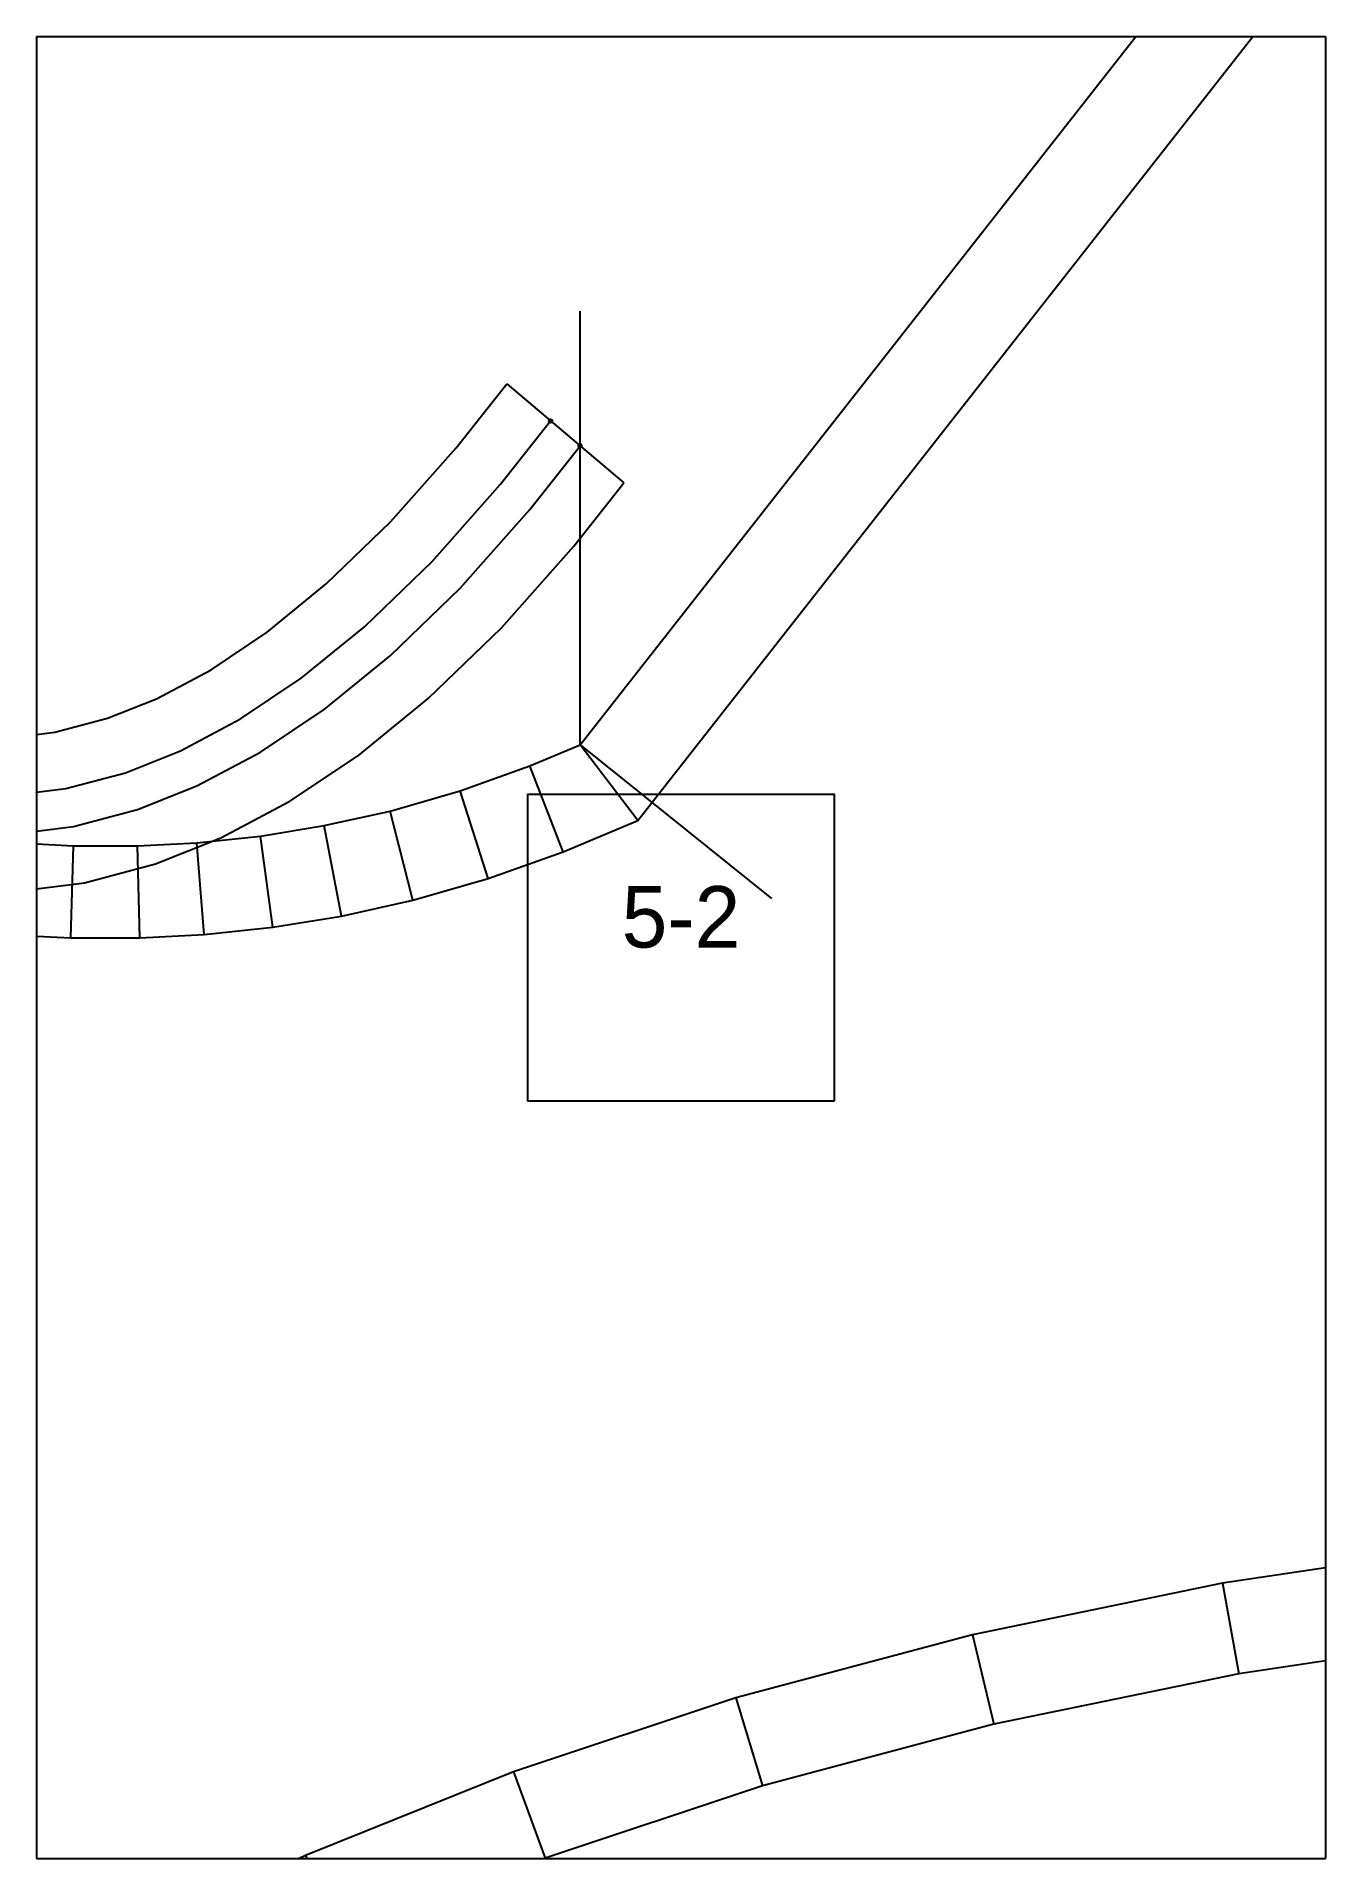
# Paper-space layout 'Plan 5-2' of a CAD drawing. Header units: metres, sheet in millimetres. Extents: x 0 to 210, y 0 to 297.
# The model-space entities are those that its viewports show. They can reach past a viewport. Long polylines and large blocks are cut down to what shows.
import ezdxf
from ezdxf.enums import TextEntityAlignment as Align

# ---------------------------------------------------------------- set-up
doc = ezdxf.new("R2010")
doc.units = ezdxf.units.M
for name, color, linetype in [('default', 7, 'Continuous'), ('mcircles', 7, 'Continuous'), ('TEXTLAYER', 7, 'Continuous'), ('VIEWPORTS', 7, 'Continuous')]:
    doc.layers.add(name, color=color, linetype=linetype)

msp = doc.modelspace()

# ---------------------------------------------------------------- linework, layer by layer
at = {"color": 9}
for p, q in [((210, -891), (210, -1188)), ((210, -891), (210, -1188)), ((420, -891), (420, -1188)), ((420, -891), (420, -1188)), ((0, -1188), (210, -1188)), ((0, -1188), (210, -1188)), ((210, -1188), (420, -1188)), ((210, -1188), (210, -1485)), ((210, -1188), (420, -1188)), ((210, -1188), (210, -1485)), ((420, -1188), (630, -1188)), ((420, -1188), (420, -1485)), ((420, -1188), (630, -1188)), ((420, -1188), (420, -1485)), ((290, -1311.5), (340, -1311.5)), ((290, -1311.5), (290, -1361.5)), ((340, -1361.5), (340, -1311.5)), ((290, -1361.5), (340, -1361.5)), ((0, -1485), (210, -1485)), ((0, -1485), (210, -1485)), ((210, -1485), (420, -1485)), ((210, -1485), (210, -1782)), ((210, -1485), (420, -1485)), ((210, -1485), (210, -1782)), ((420, -1485), (630, -1485)), ((420, -1485), (420, -1782)), ((420, -1485), (630, -1485)), ((420, -1485), (420, -1782))]:
    msp.add_line(p, q, dxfattribs=at)
at = {"layer": 'default', "color": 7, "linetype": 'Continuous'}
for p, q in [((298.56, -1303.47), (513.24, -1029.71)), ((307.97, -1315.78), (514.07, -1052.95)), ((298.56, -1303.47), (298.56, -1232.8)), ((278.39, -1255.05), (286.6, -1244.63)), ((286.6, -1244.63), (305.71, -1260.75)), ((285.56, -1261.05), (293.75, -1250.66)), ((267.7, -1267.11), (278.39, -1255.05)), ((290.39, -1265.09), (298.56, -1254.72)), ((274.45, -1273.58), (285.56, -1261.05)), ((297.56, -1271.09), (305.71, -1260.75)), ((279, -1277.93), (290.39, -1265.09)), ((257.22, -1277.24), (267.7, -1267.11)), ((285.75, -1284.4), (297.56, -1271.09)), ((263.43, -1284.23), (274.45, -1273.58)), ((247.57, -1285.1), (257.22, -1277.24)), ((267.61, -1288.94), (279, -1277.93)), ((238.45, -1291.22), (247.57, -1285.1)), ((253.13, -1292.61), (263.43, -1284.23)), ((273.81, -1295.94), (285.75, -1284.4)), ((256.88, -1297.68), (267.61, -1288.94)), ((229.56, -1295.95), (238.45, -1291.22)), ((243.25, -1299.24), (253.13, -1292.61)), ((221.56, -1299.13), (229.56, -1295.95)), ((246.49, -1304.64), (256.88, -1297.68)), ((262.44, -1305.19), (273.81, -1295.94)), ((213.01, -1301.41), (221.56, -1299.13)), ((233.48, -1304.43), (243.25, -1299.24)), ((204.86, -1302.46), (213.01, -1301.41)), ((290.39, -1306.91), (298.56, -1303.47)), ((298.56, -1303.47), (329.74, -1328.53)), ((307.97, -1315.78), (298.56, -1303.47)), ((224.5, -1308.01), (233.48, -1304.43)), ((236.13, -1310.15), (246.49, -1304.64)), ((251.3, -1312.66), (262.44, -1305.19)), ((214.8, -1310.59), (224.5, -1308.01)), ((279, -1310.99), (290.39, -1306.91)), ((295.83, -1320.89), (290.39, -1306.91)), ((205.41, -1311.79), (214.8, -1310.59)), ((226.47, -1313.99), (236.13, -1310.15)), ((240.06, -1318.64), (251.3, -1312.66)), ((267.61, -1314.26), (279, -1310.99)), ((283.59, -1325.26), (279, -1310.99)), ((216.01, -1316.77), (226.47, -1313.99)), ((256.88, -1316.64), (267.61, -1314.26)), ((271.31, -1328.79), (267.61, -1314.26)), ((205.79, -1318.08), (216.01, -1316.77)), ((229.41, -1322.87), (240.06, -1318.64)), ((236.13, -1319.44), (246.49, -1318.34)), ((246.49, -1318.34), (256.88, -1316.64)), ((248.49, -1333.2), (246.49, -1318.34)), ((259.71, -1331.37), (256.88, -1316.64)), ((295.83, -1320.89), (307.97, -1315.78)), ((205.79, -1319.37), (216.01, -1319.94)), ((215.59, -1334.94), (216.01, -1319.94)), ((216.01, -1319.94), (226.47, -1319.94)), ((226.47, -1319.94), (236.13, -1319.44)), ((226.86, -1334.94), (226.47, -1319.94)), ((237.32, -1334.39), (236.13, -1319.44)), ((283.59, -1325.26), (295.83, -1320.89)), ((217.81, -1325.95), (229.41, -1322.87)), ((206.34, -1327.41), (217.81, -1325.95)), ((271.31, -1328.79), (283.59, -1325.26)), ((259.71, -1331.37), (271.31, -1328.79)), ((237.32, -1334.39), (248.49, -1333.2)), ((248.49, -1333.2), (259.71, -1331.37)), ((204.54, -1334.32), (215.59, -1334.94)), ((215.59, -1334.94), (226.86, -1334.94)), ((226.86, -1334.94), (237.32, -1334.39)), ((446.07, -1433.75), (403.24, -1440.11)), ((403.24, -1440.11), (362.5, -1448.52)), ((403.24, -1440.11), (405.85, -1454.88)), ((362.5, -1448.52), (323.95, -1458.81)), ((362.5, -1448.52), (365.95, -1463.11)), ((447.88, -1448.64), (405.85, -1454.88)), ((405.85, -1454.88), (365.95, -1463.11)), ((323.95, -1458.81), (287.7, -1470.88)), ((323.95, -1458.81), (328.25, -1473.17)), ((365.95, -1463.11), (328.25, -1473.17)), ((287.7, -1470.88), (253.84, -1484.5)), ((287.7, -1470.88), (292.87, -1484.96)), ((328.25, -1473.17), (292.87, -1484.96)), ((253.84, -1484.5), (222.46, -1499.51)), ((253.84, -1484.5), (259.87, -1498.23)), ((292.87, -1484.96), (259.87, -1498.23))]:
    msp.add_line(p, q, dxfattribs=at)
at = {"layer": 'mcircles', "color": 7, "linetype": 'Continuous'}
for centre in [(293.75, -1250.7), (298.55, -1254.7)]:
    msp.add_circle(centre, 0.3, dxfattribs=at)

# ---------------------------------------------------------------- texts
at = {"layer": 'TEXTLAYER', "color": 1}
msp.add_text('5-2', height=10, dxfattribs=at).set_placement((315, -1336.5), align=Align.CENTER)

psp = doc.layouts.new('Plan 5-2')

# ---------------------------------------------------------------- viewports
at = {"layer": 'VIEWPORTS'}
psp.add_viewport(center=(105, 148.5), size=(210, 297), view_center_point=(315, -1336.5), view_height=297, dxfattribs=at)

doc.saveas('drawing.dxf')
